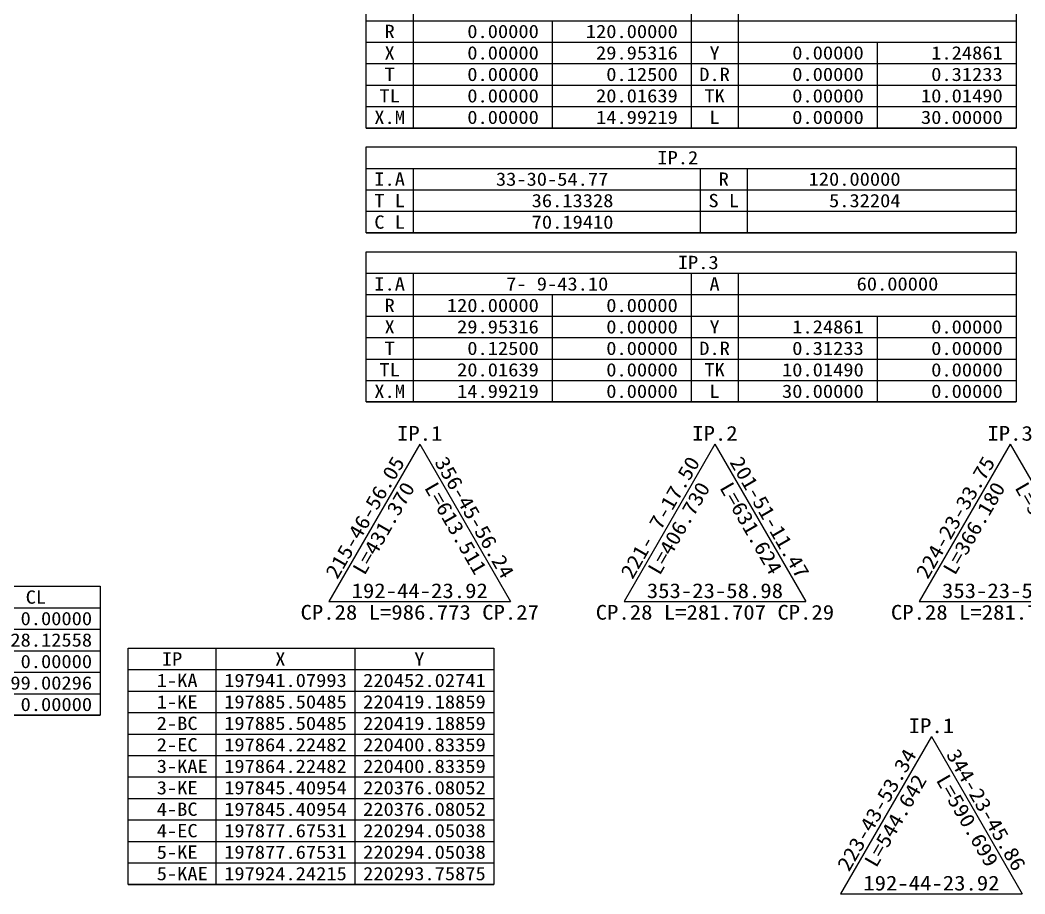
# Model space of a CAD drawing. Header units: feet. Extents: x 229381 to 233586, y 197484 to 200454.
# Drawn here: x 232027 to 232823, y 197980 to 198672 of the extents above; entities that cross this region are included whole.
import ezdxf
from ezdxf.enums import TextEntityAlignment as Align

# ---------------------------------------------------------------- set-up
doc = ezdxf.new("R2010")
doc.units = ezdxf.units.FT
doc.header["$LTSCALE"] = 10
doc.header["$MEASUREMENT"] = 0
for name, color, linetype in [('CA-TABL-LIN1', 4, 'CONTINUOUS'), ('CA-TABL-LIN2', 1, 'CONTINUOUS'), ('CA-TABL-TEX2', 3, 'CONTINUOUS')]:
    doc.layers.add(name, color=color, linetype=linetype)
doc.styles.add('RP2', font='DotumChe.ttf')

msp = doc.modelspace()

# ---------------------------------------------------------------- linework, layer by layer
at = {"layer": 'CA-TABL-LIN1', "linetype": 'Continuous'}
for p, q in [((232300.87, 198586.39), (232300.87, 198705.46)), ((232816.03, 198705.46), (232816.03, 198586.39)), ((232816.03, 198586.39), (232300.87, 198586.39)), ((232300.87, 198586.39), (232816.03, 198586.39)), ((232300.87, 198571.41), (232816.03, 198571.41)), ((232300.87, 198503.37), (232300.87, 198571.41)), ((232816.03, 198571.41), (232816.03, 198503.37)), ((232816.03, 198503.37), (232300.87, 198503.37)), ((232300.87, 198503.37), (232816.03, 198503.37)), ((232300.87, 198488.39), (232816.03, 198488.39)), ((232300.87, 198369.32), (232300.87, 198488.39)), ((232816.03, 198488.39), (232816.03, 198369.32)), ((232816.03, 198369.32), (232300.87, 198369.32)), ((232300.87, 198369.32), (232816.03, 198369.32)), ((231510.17, 198223.27), (232090.13, 198223.27)), ((232090.13, 198223.27), (232090.13, 198121.21)), ((232112.2, 198174.26), (232402.18, 198174.26)), ((232112.2, 197987.15), (232112.2, 198174.26)), ((232402.18, 198174.26), (232402.18, 197987.15)), ((232090.13, 198121.21), (231510.17, 198121.21)), ((231510.17, 198121.21), (232090.13, 198121.21)), ((232402.18, 197987.15), (232112.2, 197987.15)), ((232112.2, 197987.15), (232402.18, 197987.15))]:
    msp.add_line(p, q, dxfattribs=at)
at = {"layer": 'CA-TABL-LIN2', "linetype": 'Continuous'}
for p, q in [((232338.13, 198688.45), (232338.13, 198586.39)), ((232558.45, 198688.45), (232558.45, 198586.39)), ((232595.71, 198688.45), (232595.71, 198586.39)), ((232300.87, 198671.44), (232816.03, 198671.44)), ((232448.29, 198671.44), (232448.29, 198586.39)), ((232300.87, 198654.43), (232816.03, 198654.43)), ((232705.87, 198654.43), (232705.87, 198586.39)), ((232300.87, 198637.42), (232816.03, 198637.42)), ((232300.87, 198620.41), (232816.03, 198620.41)), ((232300.87, 198603.4), (232816.03, 198603.4)), ((232300.87, 198554.4), (232816.03, 198554.4)), ((232338.13, 198554.4), (232338.13, 198503.37)), ((232565.74, 198554.4), (232565.74, 198503.37)), ((232603, 198554.4), (232603, 198503.37)), ((232300.87, 198537.39), (232816.03, 198537.39)), ((232300.87, 198520.38), (232816.03, 198520.38)), ((232300.87, 198471.38), (232816.03, 198471.38)), ((232338.13, 198471.38), (232338.13, 198369.32)), ((232558.45, 198471.38), (232558.45, 198369.32)), ((232595.71, 198471.38), (232595.71, 198369.32)), ((232300.87, 198454.37), (232816.03, 198454.37)), ((232448.29, 198454.37), (232448.29, 198369.32)), ((232300.87, 198437.36), (232816.03, 198437.36)), ((232705.87, 198437.36), (232705.87, 198369.32)), ((232300.87, 198420.35), (232816.03, 198420.35)), ((232300.87, 198403.34), (232816.03, 198403.34)), ((232300.87, 198386.33), (232816.03, 198386.33)), ((232343.36, 198335.95), (232271.36, 198211.25)), ((232343.36, 198335.95), (232415.36, 198211.25)), ((232577.36, 198335.95), (232505.36, 198211.25)), ((232577.36, 198335.95), (232649.36, 198211.25)), ((232811.36, 198335.95), (232739.36, 198211.25)), ((232811.36, 198335.95), (232883.36, 198211.25)), ((232271.36, 198211.25), (232415.36, 198211.25)), ((232505.36, 198211.25), (232649.36, 198211.25)), ((232739.36, 198211.25), (232883.36, 198211.25)), ((231510.17, 198206.26), (232090.13, 198206.26)), ((231510.17, 198189.25), (232090.13, 198189.25)), ((231510.17, 198172.24), (232090.13, 198172.24)), ((232181.86, 198174.26), (232181.86, 197987.15)), ((232292.02, 198174.26), (232292.02, 197987.15)), ((231510.17, 198155.23), (232090.13, 198155.23)), ((232112.2, 198157.25), (232402.18, 198157.25)), ((232112.2, 198140.24), (232402.18, 198140.24)), ((231510.17, 198138.22), (232090.13, 198138.22)), ((232112.2, 198123.23), (232402.18, 198123.23)), ((232112.2, 198106.22), (232402.18, 198106.22)), ((232748.97, 198104.29), (232676.97, 197979.58)), ((232748.97, 198104.29), (232820.97, 197979.58)), ((232112.2, 198089.21), (232402.18, 198089.21)), ((232112.2, 198072.2), (232402.18, 198072.2)), ((232112.2, 198055.19), (232402.18, 198055.19)), ((232112.2, 198038.18), (232402.18, 198038.18)), ((232112.2, 198021.17), (232402.18, 198021.17)), ((232112.2, 198004.16), (232402.18, 198004.16)), ((232676.97, 197979.58), (232820.97, 197979.58))]:
    msp.add_line(p, q, dxfattribs=at)

# ---------------------------------------------------------------- texts
at = {"layer": 'CA-TABL-TEX2', "style": 'RP2', "width": 1.128305}
for s, height, p, p2 in [('R', 10.53, (232315.45, 198657.67), (232323.55, 198657.67)), ('     0.00000', 10.53, (232340.56, 198657.67), (232437.76, 198657.67)), ('   120.00000', 10.53, (232450.72, 198657.67), (232547.92, 198657.67)), ('X', 10.53, (232315.45, 198640.66), (232323.55, 198640.66)), ('     0.00000', 10.53, (232340.56, 198640.66), (232437.76, 198640.66)), ('    29.95316', 10.53, (232450.72, 198640.66), (232547.92, 198640.66)), ('Y', 10.53, (232573.03, 198640.66), (232581.13, 198640.66)), ('     0.00000', 10.53, (232598.14, 198640.66), (232695.34, 198640.66)), ('     1.24861', 10.53, (232708.3, 198640.66), (232805.5, 198640.66)), ('     0.00000', 10.53, (232340.56, 198623.65), (232437.76, 198623.65)), ('     0.12500', 10.53, (232450.72, 198623.65), (232547.92, 198623.65)), ('D.R', 10.53, (232564.93, 198623.65), (232589.23, 198623.65)), ('     0.00000', 10.53, (232598.14, 198623.65), (232695.34, 198623.65)), ('     0.31233', 10.53, (232708.3, 198623.65), (232805.5, 198623.65)), ('TL', 10.53, (232311.4, 198606.64), (232327.6, 198606.64)), ('     0.00000', 10.53, (232340.56, 198606.64), (232437.76, 198606.64)), ('    20.01639', 10.53, (232450.72, 198606.64), (232547.92, 198606.64)), ('     0.00000', 10.53, (232598.14, 198606.64), (232695.34, 198606.64)), ('    10.01490', 10.53, (232708.3, 198606.64), (232805.5, 198606.64)), ('X.M', 10.53, (232307.35, 198589.63), (232331.65, 198589.63)), ('     0.00000', 10.53, (232340.56, 198589.63), (232437.76, 198589.63)), ('    14.99219', 10.53, (232450.72, 198589.63), (232547.92, 198589.63)), ('     0.00000', 10.53, (232598.14, 198589.63), (232695.34, 198589.63)), ('    30.00000', 10.53, (232708.3, 198589.63), (232805.5, 198589.63)), ('IP.2', 10.53, (232531.72, 198557.64), (232564.12, 198557.64)), ('I.A', 10.53, (232307.35, 198540.63), (232331.65, 198540.63)), ('33-30-54.77', 10.53, (232403.74, 198540.63), (232492.84, 198540.63)), ('33-30-54.77', 10.53, (232403.74, 198540.63), (232492.84, 198540.63)), ('   120.00000', 10.53, (232627.3, 198540.63), (232724.5, 198540.63)), ('T L', 10.53, (232307.35, 198523.62), (232331.65, 198523.62)), ('    36.13328', 10.53, (232399.69, 198523.62), (232496.89, 198523.62)), ('S L', 10.53, (232572.22, 198523.62), (232596.52, 198523.62)), ('     5.32204', 10.53, (232627.3, 198523.62), (232724.5, 198523.62)), ('C L', 10.53, (232307.35, 198506.61), (232331.65, 198506.61)), ('    70.19410', 10.53, (232399.69, 198506.61), (232496.89, 198506.61)), ('IP.3', 10.53, (232547.92, 198474.62), (232580.32, 198474.62)), ('I.A', 10.53, (232307.35, 198457.61), (232331.65, 198457.61)), (' 7- 9-43.10', 10.53, (232403.74, 198457.61), (232492.84, 198457.61)), (' 7- 9-43.10', 10.53, (232403.74, 198457.61), (232492.84, 198457.61)), ('A', 10.53, (232573.03, 198457.61), (232581.13, 198457.61)), ('    60.00000', 10.53, (232657.27, 198457.61), (232754.47, 198457.61)), ('R', 10.53, (232315.45, 198440.6), (232323.55, 198440.6)), ('   120.00000', 10.53, (232340.56, 198440.6), (232437.76, 198440.6)), ('     0.00000', 10.53, (232450.72, 198440.6), (232547.92, 198440.6)), ('X', 10.53, (232315.45, 198423.59), (232323.55, 198423.59)), ('    29.95316', 10.53, (232340.56, 198423.59), (232437.76, 198423.59)), ('     0.00000', 10.53, (232450.72, 198423.59), (232547.92, 198423.59)), ('Y', 10.53, (232573.03, 198423.59), (232581.13, 198423.59)), ('     1.24861', 10.53, (232598.14, 198423.59), (232695.34, 198423.59)), ('     0.00000', 10.53, (232708.3, 198423.59), (232805.5, 198423.59)), ('T', 10.53, (232315.45, 198406.58), (232323.55, 198406.58)), ('     0.12500', 10.53, (232340.56, 198406.58), (232437.76, 198406.58)), ('     0.00000', 10.53, (232450.72, 198406.58), (232547.92, 198406.58)), ('D.R', 10.53, (232564.93, 198406.58), (232589.23, 198406.58)), ('     0.31233', 10.53, (232598.14, 198406.58), (232695.34, 198406.58)), ('     0.00000', 10.53, (232708.3, 198406.58), (232805.5, 198406.58)), ('TL', 10.53, (232311.4, 198389.57), (232327.6, 198389.57)), ('    20.01639', 10.53, (232340.56, 198389.57), (232437.76, 198389.57)), ('     0.00000', 10.53, (232450.72, 198389.57), (232547.92, 198389.57)), ('    10.01490', 10.53, (232598.14, 198389.57), (232695.34, 198389.57)), ('     0.00000', 10.53, (232708.3, 198389.57), (232805.5, 198389.57)), ('X.M', 10.53, (232307.35, 198372.56), (232331.65, 198372.56)), ('    14.99219', 10.53, (232340.56, 198372.56), (232437.76, 198372.56)), ('     0.00000', 10.53, (232450.72, 198372.56), (232547.92, 198372.56)), ('    30.00000', 10.53, (232598.14, 198372.56), (232695.34, 198372.56)), ('     0.00000', 10.53, (232708.3, 198372.56), (232805.5, 198372.56)), ('IP.1', 11.7, (232325.36, 198338.65), (232361.36, 198338.65)), ('IP.2', 11.7, (232559.36, 198338.65), (232595.36, 198338.65)), ('IP.3', 11.7, (232793.36, 198338.65), (232829.36, 198338.65)), ('CL', 10.53, (232031, 198209.5), (232047.2, 198209.5)), ('192-44-23.92', 11.7, (232289.36, 198213.95), (232397.36, 198213.95)), ('353-23-58.98', 11.7, (232523.36, 198213.95), (232631.36, 198213.95)), ('353-23-58.98', 11.7, (232757.36, 198213.95), (232865.36, 198213.95)), ('   0.00000', 10.53, (232002.65, 198192.49), (232083.65, 198192.49)), ('CP.28', 11.7, (232248.86, 198196.85), (232293.86, 198196.85)), ('L=986.773', 11.7, (232302.86, 198196.85), (232383.86, 198196.85)), ('CP.27', 11.7, (232392.86, 198196.85), (232437.86, 198196.85)), ('CP.28', 11.7, (232482.86, 198196.85), (232527.86, 198196.85)), ('L=281.707', 11.7, (232536.86, 198196.85), (232617.86, 198196.85)), ('CP.29', 11.7, (232626.86, 198196.85), (232671.86, 198196.85)), ('CP.28', 11.7, (232716.86, 198196.85), (232761.86, 198196.85)), ('L=281.707', 11.7, (232770.86, 198196.85), (232851.86, 198196.85)), ('  28.12558', 10.53, (232002.65, 198175.48), (232083.65, 198175.48)), ('IP', 10.53, (232138.93, 198160.49), (232155.13, 198160.49)), ('X', 10.53, (232228.84, 198160.49), (232236.94, 198160.49)), ('   0.00000', 10.53, (232002.65, 198158.47), (232083.65, 198158.47)), ('  99.00296', 10.53, (232002.65, 198141.46), (232083.65, 198141.46)), ('  1-KA', 10.53, (232118.68, 198143.48), (232167.28, 198143.48)), ('197941.07993', 10.53, (232188.34, 198143.48), (232285.54, 198143.48)), ('220452.02741', 10.53, (232298.5, 198143.48), (232395.7, 198143.48)), ('   0.00000', 10.53, (232002.65, 198124.45), (232083.65, 198124.45)), ('  1-KE', 10.53, (232118.68, 198126.47), (232167.28, 198126.47)), ('197885.50485', 10.53, (232188.34, 198126.47), (232285.54, 198126.47)), ('220419.18859', 10.53, (232298.5, 198126.47), (232395.7, 198126.47)), ('  2-BC', 10.53, (232118.68, 198109.46), (232167.28, 198109.46)), ('197885.50485', 10.53, (232188.34, 198109.46), (232285.54, 198109.46)), ('220419.18859', 10.53, (232298.5, 198109.46), (232395.7, 198109.46)), ('IP.1', 11.7, (232730.97, 198106.99), (232766.97, 198106.99)), ('  2-EC', 10.53, (232118.68, 198092.45), (232167.28, 198092.45)), ('197864.22482', 10.53, (232188.34, 198092.45), (232285.54, 198092.45)), ('220400.83359', 10.53, (232298.5, 198092.45), (232395.7, 198092.45)), ('  3-KAE', 10.53, (232118.68, 198075.44), (232175.38, 198075.44)), ('197864.22482', 10.53, (232188.34, 198075.44), (232285.54, 198075.44)), ('220400.83359', 10.53, (232298.5, 198075.44), (232395.7, 198075.44)), ('  3-KE', 10.53, (232118.68, 198058.43), (232167.28, 198058.43)), ('197845.40954', 10.53, (232188.34, 198058.43), (232285.54, 198058.43)), ('220376.08052', 10.53, (232298.5, 198058.43), (232395.7, 198058.43)), ('  4-BC', 10.53, (232118.68, 198041.42), (232167.28, 198041.42)), ('197845.40954', 10.53, (232188.34, 198041.42), (232285.54, 198041.42)), ('220376.08052', 10.53, (232298.5, 198041.42), (232395.7, 198041.42)), ('  4-EC', 10.53, (232118.68, 198024.41), (232167.28, 198024.41)), ('220294.05038', 10.53, (232298.5, 198024.41), (232395.7, 198024.41)), ('197877.67531', 10.53, (232188.34, 198024.41), (232285.54, 198024.41)), ('  5-KE', 10.53, (232118.68, 198007.4), (232167.28, 198007.4)), ('197877.67531', 10.53, (232188.34, 198007.4), (232285.54, 198007.4)), ('220294.05038', 10.53, (232298.5, 198007.4), (232395.7, 198007.4)), ('  5-KAE', 10.53, (232118.68, 197990.39), (232175.38, 197990.39)), ('197924.24215', 10.53, (232188.34, 197990.39), (232285.54, 197990.39)), ('220293.75875', 10.53, (232298.5, 197990.39), (232395.7, 197990.39)), ('192-44-23.92', 11.7, (232694.97, 197982.28), (232802.97, 197982.28))]:
    msp.add_text(s, height=height, dxfattribs=at).set_placement(p, p2, align=Align.FIT)
for s, height, rotation, p, p2 in [('T', 10.53, 360, (232315.45, 198623.65), (232323.55, 198623.65)), ('TK', 10.53, 360, (232568.98, 198606.64), (232585.18, 198606.64)), ('L', 10.53, 360, (232573.03, 198589.63), (232581.13, 198589.63)), ('R', 10.53, 360, (232580.32, 198540.63), (232588.42, 198540.63)), ('TK', 10.53, 360, (232568.98, 198389.57), (232585.18, 198389.57)), ('L', 10.53, 360, (232573.03, 198372.56), (232581.13, 198372.56)), ('215-46-56.05', 11.7, 60, (232278.02, 198228.19), (232332.02, 198321.72)), ('356-45-56.24', 11.7, 300, (232354.7, 198321.72), (232408.7, 198228.19)), ('221- 7-17.50', 11.7, 60, (232512.02, 198228.19), (232566.02, 198321.72)), ('201-51-11.47', 11.7, 300, (232588.7, 198321.72), (232642.7, 198228.19)), ('224-23-33.75', 11.7, 60, (232746.02, 198228.19), (232800.02, 198321.72)), ('L=613.511', 11.7, 300, (232346.64, 198301.47), (232387.14, 198231.33)), ('L=631.624', 11.7, 300, (232580.64, 198301.47), (232621.14, 198231.33)), ('L=585.919', 11.7, 300, (232814.64, 198301.47), (232855.14, 198231.33)), ('L=431.370', 11.7, 60, (232299.58, 198231.33), (232340.08, 198301.47)), ('L=406.730', 11.7, 60, (232533.58, 198231.33), (232574.08, 198301.47)), ('L=366.180', 11.7, 60, (232767.58, 198231.33), (232808.08, 198301.47)), ('Y', 10.53, 360, (232339, 198160.49), (232347.1, 198160.49)), ('223-43-53.34', 11.7, 60, (232683.63, 197996.52), (232737.63, 198090.05)), ('344-23-45.86', 11.7, 300, (232760.3, 198090.05), (232814.3, 197996.52)), ('L=544.642', 11.7, 60, (232705.19, 197999.66), (232745.69, 198069.81)), ('L=590.699', 11.7, 300, (232752.24, 198069.81), (232792.74, 197999.66))]:
    msp.add_text(s, height=height, rotation=rotation, dxfattribs=at).set_placement(p, p2, align=Align.FIT)

doc.saveas('drawing.dxf')
